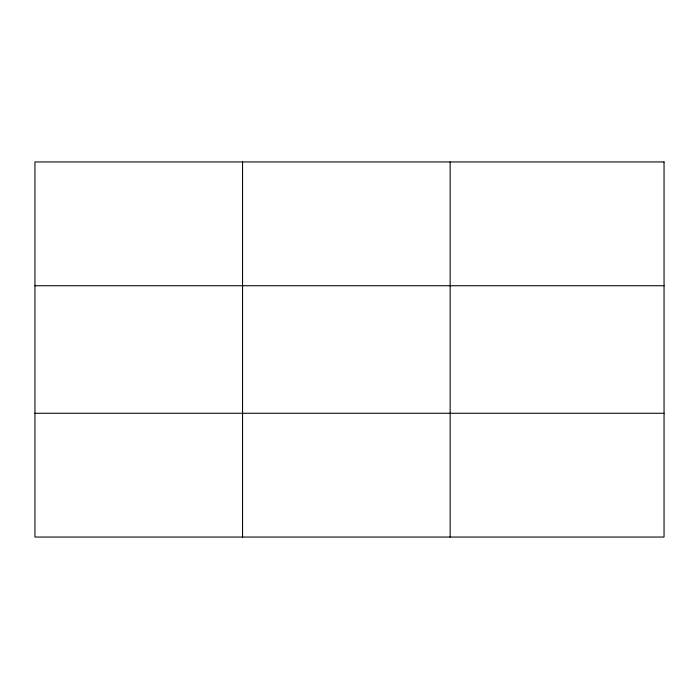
<?xml version="1.0" encoding="UTF-8"?>
<svg xmlns="http://www.w3.org/2000/svg" width="699" height="699" viewBox="0 0 699 699"><rect width="100%" height="100%" fill="white"/><g stroke="black" fill="none" stroke-linecap="round" stroke-linejoin="round"><path stroke-width="1.05" d="M242.553 161.95L242.553 537.05M450.156 161.95L450.156 537.05M34.95 285.734L664.05 285.734M34.95 413.266L664.05 413.266M664.05 161.95L664.05 537.05L34.95 537.05L34.95 161.95L664.05 161.95"/></g></svg>
